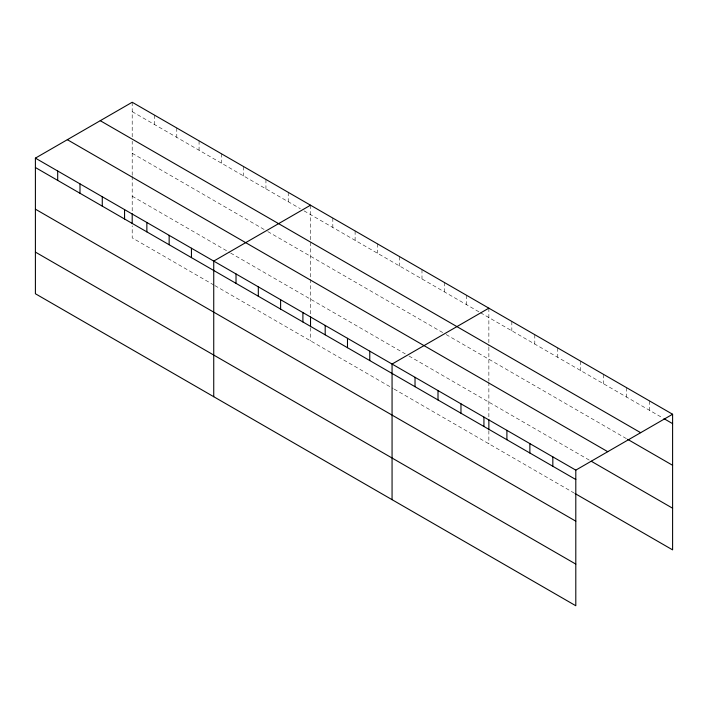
<?xml version="1.0" encoding="UTF-8"?>
<svg xmlns="http://www.w3.org/2000/svg" width="708" height="708" viewBox="0 0 708 708"><rect width="100%" height="100%" fill="white"/><g stroke="black" fill="none" stroke-linecap="round" stroke-linejoin="round"><path stroke-width="0.53" stroke-dasharray="3.54 2.66" d="M132.201 175.301L132.201 141.237M132.201 136.848L132.201 102.253M132.201 111.643L300.316 208.701M304.024 210.842L479.573 312.193M480.502 312.732L662.077 417.561M132.201 153.291L265.942 230.516M267.801 231.587L444.279 333.477M446.137 334.548L626.668 438.774M132.201 196.213L229.719 252.517M230.649 253.057L405.268 353.867M408.985 356.018L589.348 460.147M213.931 285.059L132.201 237.87L132.201 225.808M214.86 285.589L393.197 388.55M394.126 389.09L574.029 492.963M649.634 400.985L649.634 410.375M626.668 387.727L626.668 397.117M603.703 374.47L603.703 383.86M580.728 361.204L580.728 370.594M557.762 347.947L557.762 357.336M534.797 334.689L534.797 344.079M511.831 321.432L511.831 330.822M488.865 308.166L488.865 346.062M488.865 347.159L488.865 381.223M488.865 382.32L488.865 418.578M488.865 430.632L488.865 443.783M466.572 295.298L466.572 304.688M444.279 282.43L444.279 291.82M421.986 269.562L421.986 278.952M399.693 256.685L399.693 266.075M377.408 243.817L377.408 253.207M355.115 230.95L355.115 240.339M332.822 218.082L332.822 227.472M310.529 205.205L310.529 278.262M310.529 279.359L310.529 314.52M310.529 327.671L310.529 340.831M288.236 192.337L288.236 201.727M265.942 179.469L265.942 188.859M243.658 166.601L243.658 175.991M221.365 153.724L221.365 163.114M199.072 140.857L199.072 150.246M176.779 127.989L176.779 137.379M154.486 115.121L154.486 124.511M132.201 176.407L132.201 212.657"/><path stroke-width="1.06" d="M35.4 158.132L575.799 470.13L575.799 605.747L35.4 293.749L35.4 158.132L132.201 102.253L672.6 414.251L672.6 549.868L574.993 493.511M310.529 205.205L213.736 261.093L213.736 396.71M488.865 308.166L392.064 364.054L392.064 499.671M575.799 470.13L672.6 414.251M663.989 418.667L672.6 423.641M100.253 120.687L640.66 432.685M627.624 439.323L672.6 465.289M67.34 139.688L607.747 451.686M591.26 461.244L672.6 508.211M35.4 167.522L575.799 479.52M35.4 209.179L575.799 521.177M35.4 252.101L575.799 564.099M552.833 456.872L552.833 466.262M529.867 443.615L529.867 453.005M506.901 430.349L506.901 439.739M488.865 419.667L488.865 429.535M483.936 417.092L483.936 426.481M460.97 403.834L460.97 413.224M438.004 390.577L438.004 399.967M415.03 377.311L415.03 386.701M369.771 351.186L369.771 360.576M347.486 338.309L347.486 347.708M325.193 325.441L325.193 334.831M310.529 316.715L310.529 326.574M302.9 312.573L302.9 321.963M280.607 299.705L280.607 309.095M258.314 286.837L258.314 296.227M236.021 273.961L236.021 283.35M191.443 248.225L191.443 257.615M169.15 235.357L169.15 244.747M146.857 222.48L146.857 231.87M132.201 213.754L132.201 223.613M124.564 209.612L124.564 219.002M102.271 196.744L102.271 206.134M79.986 183.876L79.986 193.266M57.693 171L57.693 180.398"/></g></svg>
